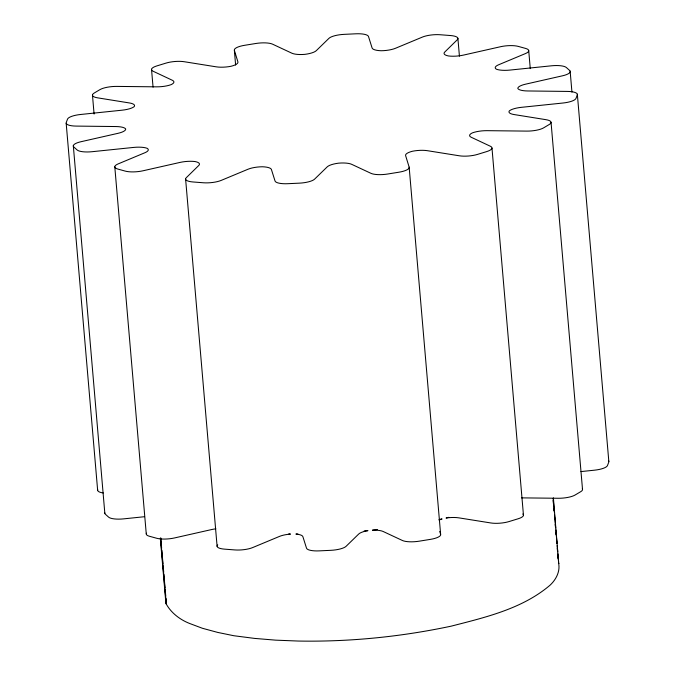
<?xml version="1.0" encoding="UTF-8"?>
<svg xmlns="http://www.w3.org/2000/svg" width="675" height="675" viewBox="0 0 675 675"><rect width="100%" height="100%" fill="white"/><g stroke="black" fill="none" stroke-linecap="round" stroke-linejoin="round"><path stroke-width="1.01" d="M553.382 497.863L558.74 563.903C560.123 571.97 555.787 579.892 550.032 585.208C522.366 608.774 485.671 617.288 451.263 626.138C400.958 636.812 349.448 642.001 298.021 641.039L275.67 640.153L254.627 638.407L233.845 635.732L217.738 632.424L202.449 628.29L189.591 623.464C180.124 619.743 171.29 613.086 166.244 604.041L165.932 598.185M448.824 517.328L446.048 518.037A14.361 4.05 -4.9 0 1 458.831 517.852L490.801 522.956A14.361 4.05 -4.9 0 0 508.942 521.589L518.113 518.78A14.361 4.05 -4.9 0 0 522.813 514.004M439.02 519.548L442.074 518.94A14.361 4.05 -4.9 0 0 439.138 520.147M377.443 529.554L372.431 530.179A14.361 4.05 -4.9 0 1 383.13 531.478L402.401 540.489A14.361 4.05 -4.9 0 0 419.082 541.198L430.363 539.376A14.361 4.05 -4.9 0 0 440.632 534.313L409.16 167.147L405.608 155.604A14.361 4.05 -4.9 0 1 412.433 151.251A14.361 4.05 -4.9 0 1 427.351 150.685L459.321 155.79A14.361 4.05 -4.9 0 0 477.461 154.415L486.633 151.605A14.361 4.05 -4.9 0 0 490.396 146.264L471.201 137.244A14.361 4.05 -4.9 0 1 472.365 132.882A14.361 4.05 -4.9 0 1 486.97 130.672L526.778 131.102A14.361 4.05 -4.9 0 0 543.62 127.853L549.281 124.478A14.361 4.05 -4.9 0 0 545.965 119.678L514.046 114.547A14.361 4.05 -4.9 0 1 509.372 110.843A14.361 4.05 -4.9 0 1 521.438 107.325L563.017 103.013A14.361 4.05 -4.9 0 0 575.994 98.381L577.285 94.964A14.361 4.05 -4.9 0 0 567.397 91.42L527.622 90.965A14.361 4.05 -4.9 0 1 517.809 88.484A14.361 4.05 -4.9 0 1 525.513 84.189L562.537 75.794A14.361 4.05 -4.9 0 0 569.666 70.487L566.392 67.542A14.361 4.05 -4.9 0 0 551.433 65.804L509.853 70.09A14.361 4.05 -4.9 0 1 496.412 69.213A14.361 4.05 -4.9 0 1 498.563 64.8L525.395 53.595A14.361 4.05 -4.9 0 0 525.597 48.423L518.257 46.398A14.361 4.05 -4.9 0 0 500.513 46.727L463.447 55.105A14.361 4.05 -4.9 0 1 448.419 55.957A14.361 4.05 -4.9 0 1 444.698 52.102L457.253 39.791A14.361 4.05 -4.9 0 0 450.503 35.539L440.21 34.746A14.361 4.05 -4.9 0 0 422.364 37.091L395.474 48.288A14.361 4.05 -4.9 0 1 381.139 50.743A14.361 4.05 -4.9 0 1 372.119 48.026L368.483 36.492A14.361 4.05 -4.9 0 0 355.801 33.801L344.123 34.358A14.361 4.05 -4.9 0 0 328.911 38.365L316.271 50.676A14.361 4.05 -4.9 0 1 304.83 54.363A14.361 4.05 -4.9 0 1 291.87 53.198L272.599 44.187A14.361 4.05 -4.9 0 0 255.918 43.478L244.637 45.301A14.361 4.05 -4.9 0 0 234.368 50.363L235.626 65.045M144.357 516.729L123.567 518.873A14.361 4.05 -4.9 0 1 108.608 517.134L105.334 514.19A14.361 4.05 -4.9 0 1 104.785 512.848M580.981 471.58L594.498 470.18A14.361 4.05 -4.9 0 0 607.475 465.548L608.766 462.13A14.361 4.05 -4.9 0 0 608.462 460.763M364.154 530.947L367.968 530.634A14.361 4.05 -4.9 0 0 358.729 534.009L346.089 546.311A14.361 4.05 -4.9 0 1 330.877 550.319L319.199 550.876A14.361 4.05 -4.9 0 1 306.517 548.184L302.881 536.65A14.361 4.05 -4.9 0 0 295.895 534.052L297.928 534.026M521.589 497.872L558.259 498.268A14.361 4.05 -4.9 0 0 575.092 495.02L580.762 491.653A14.361 4.05 -4.9 0 0 582.289 488.827M288.832 533.849L290.486 534.094L289.356 534.187A14.361 4.05 -4.9 0 0 279.526 536.389L252.636 547.585A14.361 4.05 -4.9 0 1 234.79 549.931L224.497 549.138A14.361 4.05 -4.9 0 1 217.747 544.885M558.478 562.849L559.001 563.431M160.321 538.279L165.856 602.809L166.379 603.391M439.746 531.428L440.632 534.313M234.368 50.363L237.912 61.898A14.361 4.05 -4.9 0 1 231.095 66.26A14.361 4.05 -4.9 0 1 216.169 66.825L184.199 61.72A14.361 4.05 -4.9 0 0 166.058 63.087L156.887 65.897A14.361 4.05 -4.9 0 0 153.124 71.246L172.319 80.266A14.361 4.05 -4.9 0 1 171.163 84.628A14.361 4.05 -4.9 0 1 156.549 86.839L116.741 86.408A14.361 4.05 -4.9 0 0 99.9 89.657L94.238 93.023A14.361 4.05 -4.9 0 0 97.554 97.833L129.473 102.963A14.361 4.05 -4.9 0 1 134.156 106.667A14.361 4.05 -4.9 0 1 122.082 110.185L80.502 114.497A14.361 4.05 -4.9 0 0 67.525 119.129L66.234 122.546A14.361 4.05 -4.9 0 0 76.123 126.09L115.906 126.546A14.361 4.05 -4.9 0 1 125.71 129.026A14.361 4.05 -4.9 0 1 118.007 133.321L80.992 141.716A14.361 4.05 -4.9 0 0 73.853 147.015L77.127 149.968A14.361 4.05 -4.9 0 0 92.087 151.706L133.675 147.42A14.361 4.05 -4.9 0 1 147.116 148.297A14.361 4.05 -4.9 0 1 144.956 152.71L118.133 163.915A14.361 4.05 -4.9 0 0 117.922 169.088L125.263 171.113A14.361 4.05 -4.9 0 0 143.016 170.783L180.073 162.405A14.361 4.05 -4.9 0 1 195.109 161.553A14.361 4.05 -4.9 0 1 198.83 165.409L186.275 177.711A14.361 4.05 -4.9 0 0 193.025 181.972L203.318 182.765A14.361 4.05 -4.9 0 0 221.155 180.419L248.054 169.222A14.361 4.05 -4.9 0 1 262.381 166.767A14.361 4.05 -4.9 0 1 271.409 169.484L275.046 181.018A14.361 4.05 -4.9 0 0 287.727 183.701L299.396 183.153A14.361 4.05 -4.9 0 0 314.609 179.137L327.248 166.835A14.361 4.05 -4.9 0 1 338.698 163.148A14.361 4.05 -4.9 0 1 351.658 164.312L370.921 173.315A14.361 4.05 -4.9 0 0 387.602 174.032L398.891 172.209A14.361 4.05 -4.9 0 0 409.16 167.147M577.344 94.264L608.825 461.43M570.147 71.137L571.944 92.121M551.053 122.335L582.525 489.502M528.736 50.768L530.272 68.597M553.171 498.707L554.335 512.241M554.513 514.316L555.668 527.85M555.854 529.934L557.01 543.459M557.187 545.543L557.727 551.787M557.904 553.871L558.613 562.191M553.129 500.403L553.39 503.525M553.837 508.731L554.015 510.806M554.555 517.058L554.732 519.134M555.179 524.34L555.356 526.424M555.888 532.668L556.073 534.743M556.512 539.949L556.782 543.071M557.229 548.277L557.407 550.361M557.854 555.559L558.124 558.681M491.991 148.162L523.471 515.329M457.903 38.365L459.43 56.202M185.617 179.145L217.097 546.311M151.529 69.348L153.065 87.176M160.76 537.823L161.646 548.235M161.831 550.311L162.987 563.844M163.164 565.928L163.704 572.172M163.882 574.248L164.329 579.454M164.506 581.538L165.037 587.782M165.215 589.857L165.755 596.109M160.616 538.481L166.244 604.041M114.784 166.742L146.264 533.917M92.475 95.175L94.087 114.058M73.313 145.682L104.853 513.54M66.175 123.247L97.656 490.413M165.679 598.928L165.856 602.809M103.267 492.961A14.361 4.05 -4.9 0 1 97.715 489.712M215.84 528.829A14.361 4.05 -4.9 0 0 211.553 529.571L174.488 537.95A14.361 4.05 -4.9 0 1 156.743 538.279L149.403 536.254A14.361 4.05 -4.9 0 1 146.5 533.199"/></g></svg>
